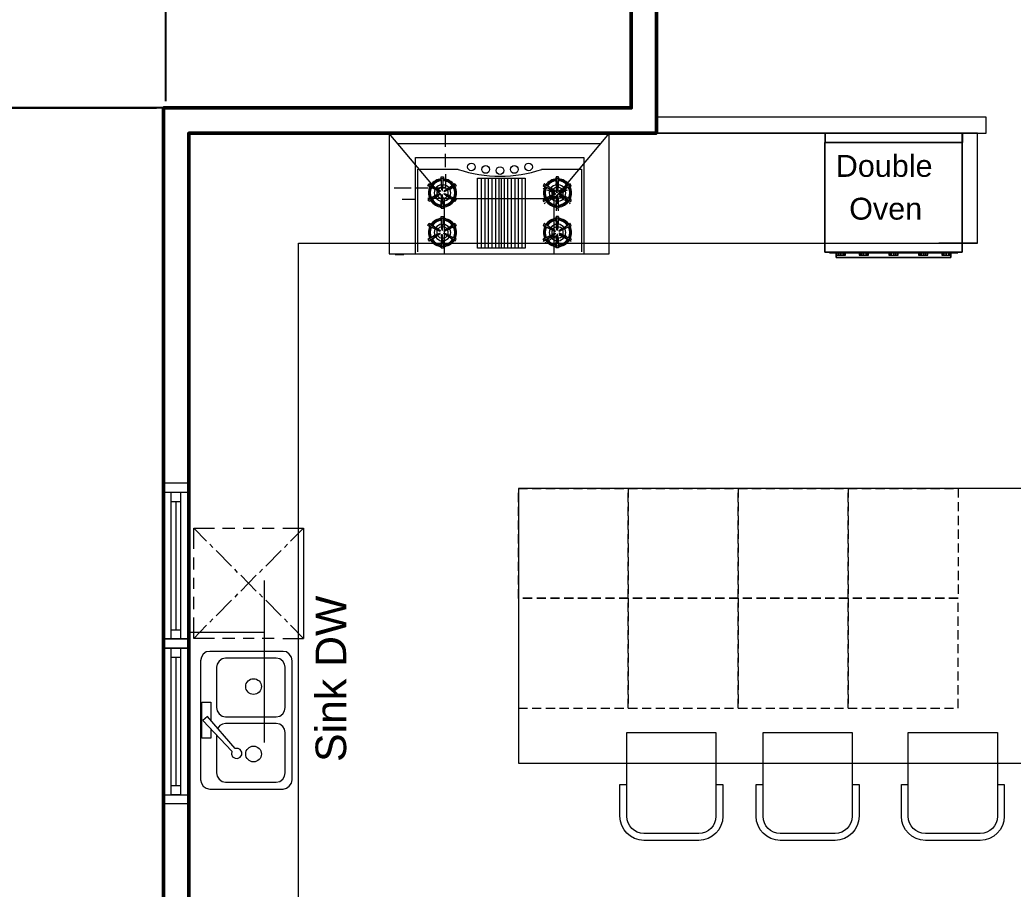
# Model space of a CAD drawing. Extents: x 4834 to 83801, y -13735 to 32221.
# Drawn here: x 13833.6 to 14050.5, y -10439.9 to -10250.2 of the extents above; entities that cross this region are included whole.
import ezdxf

# ---------------------------------------------------------------- set-up
doc = ezdxf.new("R2010")
doc.units = 0
doc.header["$LTSCALE"] = 8
doc.header["$MEASUREMENT"] = 0
doc.linetypes.add('Hidden (½x)', pattern=[0.1875, 0.125, -0.0625])
doc.layers.get('0').update_dxf_attribs({"lineweight": 9})
doc.layers.get('DefPoints').update_dxf_attribs({"color": 17})
for name, color, linetype, lineweight in [('A-DIM-480', 52, 'Continuous', 18), ('A-LIGHT+', 133, 'Continuous', 9), ('A-Wall-New', 1, 'Continuous', 50), ('A-windoor', 2, 'Continuous', 13), ('Details', 2, 'Continuous', 15), ('Furniture', 132, 'Continuous', 5)]:
    doc.layers.add(name, color=color, linetype=linetype, lineweight=lineweight)
doc.layers.add('PDF2_Layer 1', color=7, linetype='Continuous', true_color=0xffffff)
doc.styles.add('PDF Arial', font='arial.ttf')
doc.styles.get("Standard").update_dxf_attribs({"font": 'stylu.ttf'})
doc.dimstyles.new('Forum 24', dxfattribs={"dimscale": 24, "dimtxt": 0.1875, "dimasz": 0.09375, "dimexe": 0.0625, "dimexo": 0.0625, "dimgap": 0.125, "dimtad": 1, "dimdec": 4, "dimrnd": 1, "dimzin": 7, "dimdsep": 46, "dimlunit": 4, "dimtxsty": 'Standard', "dimblk": 'OBLIQUE', "dimblk1": 'DIMTICK', "dimblk2": 'OBLIQUE', "dimcen": -0.0625, "dimdle": 0.125, "dimclrd": 256, "dimclre": 256, "dimclrt": 256, "dimadec": 0, "dimazin": 0, "dimtfac": 1, "dimtdec": 4, "dimtmove": 1, "dimatfit": 3, "dimfxl": 0.0625, "dimtvp": 1.2, "dimfrac": 2, "dimtolj": 1, "dimtzin": 7, "dimlwd": 13, "dimarcsym": 0})

# ---------------------------------------------------------------- blocks, each defined once
blk = doc.blocks.new('*U153')
for p, q in [((-18, 0), (14, 0)), ((-18, -3.75), (-18, -1.75)), ((-18, -1.75), (14, -1.75)), ((-16, -1.75), (-16, -3.75)), ((12, -1.75), (12, -3.75)), ((14, -1.75), (14, -3.75)), ((14, -3.75), (-18, -3.75)), ((12, -2.75), (-16, -2.75)), ((-18, -5.5), (14, -5.5))]:
    blk.add_line(p, q)
blk.add_lwpolyline([(-18, -5.5), (-20, -5.5), (-20, 0), (-18, 0)], close=True)
at = {"extrusion": (0, 0, -1)}
blk.add_lwpolyline([(-14, -5.5), (-16, -5.5), (-16, 0), (-14, 0)], close=True, dxfattribs=at)
blk = doc.blocks.new('_Oblique')
at = {"color": 0, "linetype": 'ByBlock', "lineweight": -2}
blk.add_line((-0.5, -0.5), (0.5, 0.5), dxfattribs=at)
blk = doc.blocks.new('*D453')
at = {"layer": 'A-DIM-480', "lineweight": -2, "transparency": 16777216}
for p, q in [((13865.52, -10267.92), (13865.52, -10054.3)), ((13967.08, -10267.91), (13967.08, -10054.3))]:
    blk.add_line(p, q, dxfattribs=at)
at = {"layer": 'A-DIM-480', "lineweight": 13, "transparency": 16777216}
blk.add_line((13970.08, -10055.8), (13862.52, -10055.8), dxfattribs=at)
at = {"layer": 'DefPoints', "color": 0, "transparency": 16777216}
for p in [(13865.52, -10055.8), (13865.52, -10269.42), (13967.08, -10269.41)]:
    blk.add_point(p, dxfattribs=at)
at = {"layer": 'A-DIM-480', "lineweight": 13, "transparency": 16777216, "xscale": 2.25, "yscale": 2.25, "zscale": 2.25, "rotation": 180}
blk.add_blockref('_Oblique', (13865.52, -10055.8), dxfattribs=at)
at = {"layer": 'A-DIM-480', "lineweight": 13, "transparency": 16777216, "xscale": 2.25, "yscale": 2.25, "zscale": 2.25}
blk.add_blockref('_Oblique', (13967.08, -10055.8), dxfattribs=at)
at = {"layer": 'A-DIM-480', "transparency": 16777216, "insert": (13916.3, -10050.47), "char_height": 4.5, "attachment_point": 5}
blk.add_mtext('\\A1;8\'-6"', dxfattribs=at)
blk = doc.blocks.new('DIMTICK')
for p, q in [((0, 1), (0, -1)), ((-1, 0), (1, 0))]:
    blk.add_line(p, q)
at = {"const_width": 0.141}
blk.add_lwpolyline([(0.707, 0.707), (-0.707, -0.707)], dxfattribs=at)
blk = doc.blocks.new('*D454')
at = {"layer": 'A-DIM-480', "lineweight": 13, "transparency": 16777216}
blk.add_line((13561.74, -10536.34), (13561.74, -10266.43), dxfattribs=at)
at = {"layer": 'A-DIM-480', "lineweight": -2, "transparency": 16777216}
for p, q in [((13863.48, -10269.43), (13560.24, -10269.43)), ((13863.48, -10533.34), (13560.24, -10533.34))]:
    blk.add_line(p, q, dxfattribs=at)
at = {"layer": 'DefPoints', "color": 0, "transparency": 16777216}
for p in [(13561.74, -10269.43), (13864.98, -10269.43), (13864.98, -10533.34)]:
    blk.add_point(p, dxfattribs=at)
at = {"layer": 'A-DIM-480', "lineweight": 13, "transparency": 16777216, "xscale": 2.25, "yscale": 2.25, "zscale": 2.25}
for p, rotation in [((13561.74, -10269.43), 90), ((13561.74, -10533.34), 270)]:
    blk.add_blockref('_Oblique', p, dxfattribs=dict(at, rotation=rotation))
at = {"layer": 'A-DIM-480', "transparency": 16777216, "insert": (13556.41, -10401.39), "char_height": 4.5, "attachment_point": 5, "rotation": 90}
blk.add_mtext('\\A1;22\'-0"', dxfattribs=at)
blk = doc.blocks.new('*D455')
at = {"layer": 'A-DIM-480', "lineweight": 13, "transparency": 16777216}
blk.add_line((13559.93, -10272.41), (13559.93, -10152.5), dxfattribs=at)
at = {"layer": 'A-DIM-480', "lineweight": -2, "transparency": 16777216}
for p, q in [((13965.58, -10155.5), (13558.43, -10155.5)), ((13965.58, -10269.41), (13558.43, -10269.41))]:
    blk.add_line(p, q, dxfattribs=at)
at = {"layer": 'DefPoints', "color": 0, "transparency": 16777216}
for p in [(13559.93, -10155.5), (13967.08, -10155.5), (13967.08, -10269.41)]:
    blk.add_point(p, dxfattribs=at)
at = {"layer": 'A-DIM-480', "lineweight": 13, "transparency": 16777216, "xscale": 2.25, "yscale": 2.25, "zscale": 2.25}
for p, rotation in [((13559.93, -10155.5), 90), ((13559.93, -10269.41), 270)]:
    blk.add_blockref('_Oblique', p, dxfattribs=dict(at, rotation=rotation))
at = {"layer": 'A-DIM-480', "transparency": 16777216, "insert": (13554.59, -10212.45), "char_height": 4.5, "attachment_point": 5, "rotation": 90}
blk.add_mtext('\\A1;9\'-6"', dxfattribs=at)
blk = doc.blocks.new('A$C4D910482')
at = {"layer": 'Furniture', "linetype": 'Continuous'}
for p, q in [((16.29, 27.96), (16.29, 29.96)), ((31.34, 27.96), (7, 27.96)), ((31.34, 2), (31.34, 27.96)), ((2, 22.96), (2, 7)), ((7, 2), (31.34, 2)), ((16.29, 0), (16.29, 2))]:
    blk.add_line(p, q, dxfattribs=at)
for points in [[(16.29, 29.96), (7, 29.96)], [(0, 22.96), (0, 7)], [(7, 0), (16.29, 0)]]:
    blk.add_lwpolyline(points, dxfattribs=at)
for centre, radius, start, end in [((7, 22.96), 7, 90, 180), ((7, 22.96), 5, 90, 180), ((7, 7), 7, 180, 270), ((7, 7), 5, 180, 270)]:
    blk.add_arc(centre, radius, start, end, dxfattribs=at)

msp = doc.modelspace()

# ---------------------------------------------------------------- linework, layer by layer
at = {"layer": 'A-LIGHT+'}
for p, q in [((14044.60221, -10271.42451), (13972.58221, -10271.42451)), ((14044.60221, -10274.92451), (14044.60221, -10271.42451)), ((13972.60221, -10274.92451), (14044.60221, -10274.92451))]:
    msp.add_line(p, q, dxfattribs=at)
at = {"layer": 'A-Wall-New'}
for points in [[(14671.04124, -10711.57718), (14703.04133, -10711.57718), (14703.04133, -10155.49785), (14507.04133, -10155.49785), (14507.04133, -10095.49785), (14248.64228, -10095.49785), (14248.64228, -10155.49785), (13967.08221, -10155.49785), (13967.08221, -10269.40518), (13864.98133, -10269.42839), (13864.98133, -10543.91911)], [(14665.54124, -10706.07718), (14697.54133, -10706.07718), (14697.54133, -10160.99785), (14501.54133, -10160.99785), (14501.54133, -10100.99785), (14254.14228, -10100.99785), (14254.14228, -10160.99785), (13972.58221, -10160.99785), (13972.58221, -10274.90392), (13870.48133, -10274.92713), (13870.48133, -10544.14384)]]:
    msp.add_lwpolyline(points, dxfattribs=at)
at = {"layer": 'Details', "linetype": 'Hidden (½x)', "ltscale": 2}
for points in [[(13942.45361, -10376.44048), (13942.45361, -10352.44048), (13966.45361, -10352.44048), (13966.45361, -10376.44048)], [(13966.45361, -10376.44048), (13966.45361, -10352.44048), (13990.45361, -10352.44048), (13990.45361, -10376.44048)], [(13990.45361, -10376.44048), (13990.45361, -10352.44048), (14014.45361, -10352.44048), (14014.45361, -10376.44048)], [(14014.45361, -10376.44048), (14014.45361, -10352.44048), (14038.45361, -10352.44048), (14038.45361, -10376.44048)], [(13942.45361, -10376.39213), (13942.45361, -10400.39213), (13966.45361, -10400.39213), (13966.45361, -10376.39213)], [(13966.45361, -10376.39213), (13966.45361, -10400.39213), (13990.45361, -10400.39213), (13990.45361, -10376.39213)], [(13990.45361, -10376.39213), (13990.45361, -10400.39213), (14014.45361, -10400.39213), (14014.45361, -10376.39213)], [(14014.45361, -10376.39213), (14014.45361, -10400.39213), (14038.45361, -10400.39213), (14038.45361, -10376.39213)]]:
    msp.add_lwpolyline(points, close=True, dxfattribs=at)
at = {"layer": 'Furniture'}
for p, q in [((14042.72196, -10298.92451), (14042.72196, -10274.92451)), ((14052.40405, -10352.43981), (13942.45361, -10352.44048)), ((13942.45361, -10352.44048), (13942.45361, -10412.40648)), ((13886.9855, -10372.53697), (13886.9855, -10407.91995)), ((13942.45361, -10412.40648), (14052.40405, -10412.40648))]:
    msp.add_line(p, q, dxfattribs=at)
for points in [[(13962.24356, -10301.27307), (13962.24356, -10274.95373), (13914.24356, -10274.95373), (13914.24356, -10301.27307)], [(13926.24356, -10289.2804), (13914.24356, -10274.9604)], [(13926.53441, -10277.88451), (13926.53441, -10274.92451)], [(13962.24356, -10274.95373), (13950.24356, -10289.27307)], [(14042.72196, -10274.92451), (13972.60221, -10274.92451)], [(14009.35914, -10274.92451), (14009.35914, -10300.92451), (14039.35914, -10300.92451), (14039.35914, -10274.92451)], [(14009.43914, -10274.92451), (14009.43914, -10276.92451), (14009.43914, -10274.92451)], [(14023.77644, -10274.92451), (14038.97711, -10274.92451)], [(14029.85644, -10274.92451), (14038.97644, -10274.92451)], [(13960.48356, -10277.2804), (13916.18756, -10277.2804)], [(13920.00356, -10301.2804), (13920.00356, -10280.2404), (13956.72356, -10280.2404), (13956.72356, -10301.2804)], [(13926.53441, -10282.36451), (13926.53441, -10279.40518)], [(13920.48356, -10300.8004), (13920.48356, -10282.8004), (13929.28356, -10282.8004)], [(13947.52356, -10282.8004), (13956.24356, -10282.8004), (13956.24356, -10300.8004)], [(13926.53441, -10283.88451), (13926.53441, -10286.92451), (13924.29508, -10286.92451)], [(13925.52356, -10284.5604), (13925.60356, -10285.4404)], [(13925.84356, -10287.27973), (13925.76356, -10287.27973), (13925.60356, -10284.79973), (13925.60356, -10284.55973), (13925.60356, -10284.4804), (13926.08423, -10284.4804)], [(13925.60356, -10284.8004), (13926.00423, -10284.8004)], [(13926.08356, -10284.4804), (13926.08356, -10284.55973), (13926.00356, -10284.79973), (13925.84356, -10287.27973), (13925.92356, -10287.43907), (13925.92356, -10287.35973), (13925.92356, -10286.95973), (13926.00356, -10286.2404), (13926.00356, -10285.9204), (13926.00356, -10285.43907)], [(13926.00356, -10285.44033), (13926.08356, -10284.56033)], [(13934.32356, -10284.7204), (13934.32356, -10300.0004)], [(13935.12363, -10284.7204), (13935.12363, -10300.0004)], [(13935.84356, -10284.7204), (13935.84356, -10300.0004)], [(13936.64356, -10284.7204), (13936.64356, -10300.0004)], [(13937.44356, -10284.7204), (13937.44356, -10300.0004)], [(13938.16356, -10284.7204), (13938.16356, -10300.0004)], [(13938.72356, -10284.7204), (13938.72356, -10300.0004)], [(13939.36356, -10284.7204), (13939.36356, -10300.0004)], [(13940.08356, -10284.7204), (13940.08356, -10300.0004)], [(13940.88356, -10284.7204), (13940.88356, -10300.0004)], [(13941.68356, -10284.7204), (13941.68356, -10300.0004)], [(13942.40356, -10284.7204), (13942.40356, -10300.0004)], [(13943.20363, -10284.7204), (13943.20363, -10300.0004)], [(13950.72356, -10284.4804), (13950.72356, -10284.55973), (13950.72356, -10284.79973), (13950.88289, -10287.27973), (13950.88289, -10287.43907), (13950.88289, -10287.35973), (13950.80356, -10286.95973), (13950.80356, -10286.2404), (13950.80356, -10285.9204), (13950.72356, -10285.43907)], [(13950.72356, -10285.44033), (13950.72356, -10284.56033)], [(13950.72356, -10284.95373), (13950.72356, -10285.0344), (13950.72356, -10285.3544)], [(13950.88363, -10287.27973), (13950.96363, -10287.27973), (13951.12363, -10284.79973), (13951.20363, -10284.55973), (13951.20363, -10284.4804), (13950.72363, -10284.4804)], [(13951.12363, -10284.8004), (13950.72363, -10284.8004)], [(13951.20363, -10284.5604), (13951.12363, -10285.4404)], [(13951.12363, -10285.3604), (13951.20363, -10285.04107), (13951.20363, -10284.95907)], [(13918.29441, -10286.92451), (13915.33374, -10286.92451)], [(13919.04676, -10286.92451), (13916.0061, -10286.92451)], [(13922.77441, -10286.92451), (13919.81508, -10286.92451)], [(13925.36356, -10287.5144), (13925.28356, -10287.67373), (13923.04289, -10286.4744), (13922.80356, -10286.4744), (13922.72356, -10286.39373), (13922.96289, -10285.99307)], [(13922.80356, -10286.39373), (13923.60289, -10286.8744)], [(13922.96349, -10286.0004), (13923.04349, -10286.0004), (13923.28349, -10286.1604), (13925.36416, -10287.5204), (13925.44349, -10287.59973), (13925.44349, -10287.5204), (13925.12349, -10287.3604), (13924.48349, -10286.95907), (13924.24349, -10286.8004), (13923.84349, -10286.48107)], [(13923.04349, -10286.4804), (13923.28349, -10286.1604)], [(13923.84356, -10286.4804), (13923.04356, -10285.99973)], [(13923.60356, -10286.8804), (13924.96356, -10287.5204), (13925.28423, -10287.67973)], [(13925.60356, -10285.44033), (13925.68356, -10286.95967), (13925.76356, -10287.28033)], [(13925.76356, -10287.44033), (13925.92356, -10287.44033)], [(13928.88356, -10286.39373), (13928.80423, -10286.4744), (13928.56423, -10286.4744), (13926.32356, -10287.67373), (13926.24356, -10287.67373), (13926.32356, -10287.67373), (13926.64423, -10287.5144), (13927.28423, -10287.1944), (13927.60356, -10287.0344), (13928.00423, -10286.8744)], [(13926.32356, -10287.6804), (13926.32356, -10287.5204), (13928.40356, -10286.1604), (13928.56356, -10286.0004), (13928.64356, -10286.0004), (13928.88289, -10286.4004)], [(13927.84356, -10286.4804), (13926.56356, -10287.35973), (13926.32356, -10287.5204)], [(13928.56356, -10286.0004), (13927.84356, -10286.48107)], [(13928.00356, -10286.8804), (13928.88289, -10286.39973)], [(13928.40356, -10286.1604), (13928.56356, -10286.47973)], [(13950.40289, -10287.6804), (13950.48356, -10287.5204), (13948.40289, -10286.1604), (13948.16289, -10286.0004), (13948.08356, -10286.0004), (13947.84356, -10286.4004)], [(13947.84356, -10286.39373), (13947.92356, -10286.4744), (13948.16289, -10286.4744), (13950.40356, -10287.67373), (13950.48356, -10287.67373), (13950.40356, -10287.67373), (13950.08356, -10287.5144), (13949.44289, -10287.1944), (13949.20356, -10287.0344), (13948.72356, -10286.8744)], [(13947.84356, -10286.8804), (13947.92356, -10286.95973), (13948.16289, -10287.0404)], [(13948.72356, -10286.8804), (13947.92356, -10286.39973)], [(13948.40356, -10286.7204), (13948.16356, -10286.48107), (13948.08423, -10286.48107)], [(13948.16356, -10286.0004), (13948.96356, -10286.48107)], [(13948.40356, -10286.1604), (13948.16356, -10286.47973)], [(13950.48356, -10288.2404), (13950.40356, -10288.1604), (13950.48356, -10288.2404), (13950.40356, -10288.2404), (13950.08423, -10288.0004), (13949.84356, -10287.8404), (13949.36356, -10287.6004), (13949.12356, -10287.5204), (13948.72356, -10287.3604)], [(13948.96349, -10286.4804), (13950.24349, -10287.35973), (13950.48349, -10287.5204)], [(13948.96349, -10286.95373), (13949.44349, -10287.3544), (13949.76349, -10287.5944), (13950.24349, -10287.83373), (13950.48349, -10288.0744)], [(13950.88356, -10287.8404), (13950.88356, -10287.92107), (13950.88356, -10287.8404), (13950.80423, -10287.52107), (13950.80423, -10287.1204), (13950.80423, -10286.64107), (13950.80423, -10286.4004), (13950.72423, -10285.92107)], [(13951.04349, -10287.44033), (13950.88349, -10287.44033)], [(13951.12363, -10285.44033), (13951.04363, -10286.95967), (13950.96363, -10287.28033)], [(13951.12363, -10285.9204), (13951.12363, -10286.55973), (13951.04363, -10286.95973), (13951.04363, -10287.51973), (13950.96363, -10287.83973)], [(13953.76356, -10286.0004), (13953.68356, -10286.0004), (13953.52356, -10286.1604), (13951.44356, -10287.5204), (13951.28356, -10287.59973), (13951.36356, -10287.59973), (13951.36356, -10287.5204), (13951.68356, -10287.3604), (13952.24356, -10286.95907), (13952.56356, -10286.8004), (13952.96356, -10286.48107)], [(13951.44356, -10288.0804), (13951.28423, -10288.0804), (13951.36423, -10288.0804), (13951.68356, -10287.8404), (13951.92423, -10287.67907), (13952.40356, -10287.3604), (13952.56423, -10287.20107), (13952.96356, -10286.95973)], [(13951.44289, -10287.5144), (13951.44289, -10287.67373), (13953.68356, -10286.4744), (13953.92356, -10286.4744), (13954.00356, -10286.39373), (13953.76356, -10285.99307)], [(13953.12363, -10286.8804), (13951.76363, -10287.5204), (13951.44296, -10287.67973)], [(13953.12363, -10287.3604), (13952.56363, -10287.6004), (13952.24363, -10287.8404), (13951.76363, -10288.0004), (13951.44296, -10288.1604)], [(13952.96349, -10286.4804), (13953.68349, -10285.99973)], [(13954.00356, -10286.39373), (13953.12356, -10286.8744)], [(13953.68356, -10286.4804), (13953.52356, -10286.1604)], [(13953.76356, -10286.4804), (13953.68356, -10286.4804), (13953.52356, -10286.71907)], [(13953.68356, -10287.0404), (13953.92356, -10286.95973), (13954.00356, -10286.8804)], [(13920.05502, -10289.3864), (13917.09569, -10289.3864)], [(13925.94835, -10289.19973), (13922.66835, -10289.19973)], [(13924.96289, -10288.24033), (13925.28356, -10288.08033), (13925.36356, -10288.08033), (13925.28356, -10288.16033), (13923.04289, -10289.28033), (13922.80356, -10289.36033), (13922.72356, -10289.44033), (13922.96289, -10289.75967)], [(13923.60356, -10288.95373), (13922.80423, -10289.3544)], [(13923.84356, -10289.2804), (13924.32356, -10288.9604), (13924.56356, -10288.8004), (13924.72356, -10288.64107), (13925.12356, -10288.4004), (13925.36356, -10288.2404), (13923.28356, -10289.59973), (13923.04356, -10289.76107), (13922.96356, -10289.76107)], [(13923.04349, -10289.7604), (13923.84349, -10289.27973)], [(13923.04349, -10289.2804), (13923.28349, -10289.59973)], [(13924.96349, -10288.2404), (13924.24349, -10288.64107), (13924.00416, -10288.7204), (13923.60349, -10288.95973)], [(13925.28356, -10288.1604), (13925.36356, -10288.2404)], [(13925.36356, -10287.68047), (13925.44289, -10287.60113)], [(13925.36356, -10288.0804), (13925.44289, -10288.1604)], [(13925.52356, -10291.2004), (13925.60356, -10290.3204), (13925.60356, -10289.92107), (13925.68356, -10289.6004), (13925.68356, -10288.8004), (13925.68356, -10288.48107), (13925.76356, -10288.4004), (13925.76356, -10288.48107), (13925.60356, -10290.9604), (13925.60356, -10291.20107), (13925.60356, -10291.2804), (13926.08423, -10291.2804)], [(13925.76356, -10288.3204), (13925.92356, -10288.3204)], [(13925.76356, -10288.4804), (13925.84356, -10288.4804)], [(13926.08356, -10291.2004), (13926.00356, -10290.3204), (13926.00356, -10289.7604), (13925.92356, -10289.4404), (13925.92356, -10289.2004), (13925.92356, -10288.8004), (13925.84356, -10288.4804), (13926.00356, -10290.95973), (13926.08356, -10291.2004), (13926.08356, -10291.27907)], [(13926.56356, -10288.39973), (13926.24289, -10288.2404), (13926.16289, -10288.1604), (13926.32356, -10288.2404), (13928.40356, -10289.6004), (13928.56356, -10289.7604), (13928.64356, -10289.7604), (13928.88289, -10289.4404)], [(13926.16356, -10287.60047), (13926.24356, -10287.6798)], [(13926.16356, -10288.1604), (13926.24356, -10288.0804)], [(13950.24356, -10301.2804), (13950.24356, -10289.2804), (13926.24356, -10289.2804), (13926.24356, -10301.2804)], [(13928.00356, -10288.95373), (13927.52289, -10288.6344), (13927.28356, -10288.55307), (13927.04356, -10288.4744), (13926.64356, -10288.2344), (13926.32289, -10288.1544), (13928.56356, -10289.27307), (13928.80356, -10289.3544), (13928.88289, -10289.4344)], [(13926.32356, -10288.2404), (13926.32356, -10288.1604)], [(13926.56356, -10288.39373), (13927.20356, -10288.8744), (13927.44289, -10289.0344), (13927.84356, -10289.27373)], [(13927.84356, -10289.2804), (13928.56356, -10289.76107)], [(13931.20169, -10289.27307), (13927.92169, -10289.27307)], [(13928.88356, -10289.3604), (13928.00423, -10288.95907)], [(13928.40356, -10289.60047), (13928.56356, -10289.28047)], [(13935.68169, -10289.27307), (13932.64169, -10289.27307)], [(13948.72356, -10288.95373), (13949.28356, -10288.6344), (13949.52289, -10288.55307), (13949.76356, -10288.4744), (13950.08356, -10288.2344), (13950.40356, -10288.1544), (13948.16289, -10289.27307), (13947.92356, -10289.3544), (13947.84356, -10289.4344)], [(13950.24289, -10288.39973), (13950.48356, -10288.2404), (13950.56356, -10288.2404), (13950.56356, -10288.1604), (13950.48356, -10288.2404), (13948.40289, -10289.6004), (13948.16289, -10289.7604), (13948.08356, -10289.7604), (13947.84356, -10289.4404)], [(13947.92356, -10289.3604), (13948.72356, -10288.95907)], [(13948.96349, -10289.2804), (13948.16349, -10289.76107)], [(13948.40356, -10289.60047), (13948.16356, -10289.28047)], [(13948.72356, -10289.44033), (13949.04289, -10289.28033), (13949.28356, -10289.12033), (13949.68289, -10288.95967), (13950.08356, -10288.72033), (13950.40356, -10288.641)], [(13950.24356, -10288.39373), (13949.52356, -10288.8744), (13949.28423, -10289.0344), (13948.96356, -10289.27373)], [(13950.24356, -10288.95373), (13949.92423, -10289.11373), (13949.68356, -10289.27307), (13949.36423, -10289.5144), (13949.20356, -10289.5944), (13948.96356, -10289.7544)], [(13950.48356, -10288.7204), (13950.56356, -10288.7204), (13950.48356, -10288.7204), (13950.24356, -10288.95907)], [(13950.56356, -10287.60047), (13950.48356, -10287.6798)], [(13950.56356, -10288.1604), (13950.48356, -10288.0804)], [(13950.72356, -10291.2004), (13950.72356, -10290.3204), (13950.80356, -10289.7604), (13950.80356, -10289.4404), (13950.80356, -10289.2004), (13950.80356, -10288.8004), (13950.88289, -10288.4804), (13950.72356, -10290.95973), (13950.72356, -10291.2004), (13950.72356, -10291.27907)], [(13950.72356, -10290.8004), (13950.80356, -10290.39907), (13950.80356, -10290.1604), (13950.80356, -10289.8404), (13950.80356, -10289.2804), (13950.88289, -10288.95973)], [(13951.04363, -10288.8004), (13951.04363, -10288.48107), (13951.04363, -10288.4004), (13950.96363, -10288.48107), (13951.12363, -10290.9604), (13951.20363, -10291.20107), (13951.20363, -10291.2804), (13950.72363, -10291.2804)], [(13951.04349, -10288.3204), (13950.88349, -10288.3204)], [(13950.96349, -10288.4804), (13950.88349, -10288.4804)], [(13950.96349, -10288.95373), (13951.04349, -10288.8744), (13951.04349, -10288.95373), (13951.04349, -10289.27307)], [(13951.04349, -10288.8004), (13951.12349, -10289.6004), (13951.12349, -10289.92107), (13951.12349, -10290.3204)], [(13951.04349, -10289.2804), (13951.04349, -10289.59973), (13951.12349, -10290.2404), (13951.12349, -10290.4004), (13951.12349, -10290.8004)], [(13951.36356, -10287.68047), (13951.28356, -10287.60113)], [(13951.36356, -10288.0804), (13951.28356, -10288.1604)], [(13951.76356, -10288.24033), (13951.44289, -10288.08033), (13951.36356, -10288.08033), (13951.44289, -10288.16033), (13953.68356, -10289.28033), (13953.92356, -10289.36033), (13954.00356, -10289.44033), (13953.76356, -10289.75967)], [(13951.44356, -10288.6404), (13951.36423, -10288.55973), (13951.44356, -10288.55973), (13951.76356, -10288.71973)], [(13952.96349, -10289.2804), (13952.48349, -10288.9604), (13952.24349, -10288.8004), (13952.00416, -10288.64107), (13951.68349, -10288.4004), (13951.44349, -10288.2404), (13953.52349, -10289.59973), (13953.68349, -10289.76107), (13953.76349, -10289.76107)], [(13952.96349, -10289.7604), (13952.56349, -10289.5204), (13952.40349, -10289.4404), (13952.08416, -10289.2004), (13951.68349, -10288.95973), (13951.44349, -10288.71907)], [(13951.44356, -10288.1604), (13951.44356, -10288.2404)], [(13951.76356, -10288.2404), (13952.48356, -10288.64107), (13952.80423, -10288.7204), (13953.12356, -10288.95973)], [(13951.76356, -10288.7204), (13952.08356, -10288.8804), (13952.64356, -10289.20107), (13952.80423, -10289.2804), (13953.12356, -10289.4404)], [(13954.00356, -10289.9204), (13953.92356, -10289.83973), (13953.68356, -10289.7604), (13952.96356, -10289.27973)], [(13953.12363, -10288.95373), (13954.00363, -10289.3544)], [(13953.68356, -10289.2804), (13953.52356, -10289.59973)], [(13925.60356, -10290.95373), (13926.00423, -10290.95373)], [(13948.16356, -10289.7604), (13947.92423, -10289.83973), (13947.84423, -10289.9204)], [(13948.08356, -10290.3204), (13948.16289, -10290.2404), (13948.40289, -10290.0804)], [(13950.72356, -10291.44033), (13950.72356, -10291.679), (13950.72356, -10291.84033)], [(13951.12363, -10290.95373), (13950.72363, -10290.95373)], [(13951.12363, -10290.3204), (13951.20363, -10291.2004)], [(13951.20363, -10291.8404), (13951.20363, -10291.6804), (13951.12363, -10291.43973)], [(13953.52356, -10290.0804), (13953.68356, -10290.2404), (13953.76356, -10290.3204)], [(13925.52356, -10293.2004), (13925.60356, -10294.07973)], [(13925.84356, -10295.92107), (13925.76356, -10295.92107), (13925.60356, -10293.43973), (13925.60356, -10293.20107), (13925.60356, -10293.1204), (13926.08423, -10293.1204)], [(13925.60356, -10293.44033), (13926.00423, -10293.44033)], [(13926.08356, -10293.1204), (13926.08356, -10293.20107), (13926.00356, -10293.43973), (13925.84356, -10295.92107), (13925.92356, -10296.0804), (13925.92356, -10296.0004), (13925.92356, -10295.60107), (13926.00356, -10294.88107), (13926.00356, -10294.5604), (13926.00356, -10294.0804), (13926.08356, -10293.20107)], [(13950.72356, -10293.1204), (13950.72356, -10293.20107), (13950.72356, -10293.43973), (13950.88289, -10295.92107), (13950.88289, -10296.0804), (13950.88289, -10296.0004), (13950.80356, -10295.60107), (13950.80356, -10294.88107), (13950.80356, -10294.5604), (13950.72356, -10294.0804), (13950.72356, -10293.20107)], [(13950.88363, -10295.92107), (13950.96363, -10295.92107), (13951.12363, -10293.43973), (13951.20363, -10293.20107), (13951.20363, -10293.1204), (13950.72363, -10293.1204)], [(13951.12363, -10293.44033), (13950.72363, -10293.44033)], [(13951.20363, -10293.2004), (13951.12363, -10294.07973)], [(13925.36356, -10296.1604), (13925.28356, -10296.3204), (13923.04289, -10295.2004), (13922.80356, -10295.11973), (13922.72356, -10295.0404), (13922.96289, -10294.63973)], [(13922.80356, -10295.1204), (13923.60289, -10295.52107)], [(13922.96349, -10294.6404), (13923.04349, -10294.6404), (13923.28349, -10294.87907), (13925.36416, -10296.15973), (13925.44349, -10296.23973), (13925.44349, -10296.15973), (13925.12349, -10295.99973), (13924.48349, -10295.59907), (13924.24349, -10295.43973), (13923.84349, -10295.11973)], [(13923.04349, -10295.2004), (13923.28349, -10294.8804)], [(13923.84356, -10295.1204), (13923.04356, -10294.64107)], [(13923.60356, -10295.52033), (13924.96356, -10296.16033), (13925.28423, -10296.32033)], [(13925.60356, -10294.0804), (13925.68356, -10295.6004), (13925.76356, -10295.92107)], [(13925.76356, -10296.0804), (13925.92356, -10296.0804)], [(13928.88356, -10295.0404), (13928.80423, -10295.11973), (13928.56423, -10295.2004), (13926.32356, -10296.3204), (13926.24356, -10296.3204), (13926.24356, -10296.39973), (13926.32356, -10296.3204), (13926.64423, -10296.1604), (13927.28423, -10295.83973), (13927.60356, -10295.67973), (13928.00423, -10295.5204)], [(13926.32356, -10296.3204), (13926.32356, -10296.15973), (13928.40356, -10294.87907), (13928.56356, -10294.6404), (13928.64356, -10294.6404), (13928.88289, -10295.0404)], [(13927.84356, -10295.1204), (13926.56356, -10296.0004), (13926.32356, -10296.16107)], [(13928.56356, -10294.6404), (13927.84356, -10295.11973)], [(13928.00356, -10295.52033), (13928.88289, -10295.119)], [(13928.40356, -10294.8804), (13928.56356, -10295.19973)], [(13950.40289, -10296.3204), (13950.48356, -10296.15973), (13948.40289, -10294.87907), (13948.16289, -10294.6404), (13948.08356, -10294.6404), (13947.84356, -10295.0404), (13947.92356, -10295.11973), (13948.16289, -10295.2004), (13950.40356, -10296.3204), (13950.48356, -10296.3204), (13950.48356, -10296.39973), (13950.40356, -10296.3204), (13950.08356, -10296.1604), (13949.44289, -10295.83973), (13949.20356, -10295.67973), (13948.72356, -10295.5204)], [(13948.72356, -10295.52033), (13947.92356, -10295.119)], [(13948.16356, -10294.6404), (13948.96356, -10295.11973)], [(13948.40356, -10294.8804), (13948.16356, -10295.19973)], [(13948.96349, -10295.1204), (13950.24349, -10296.0004), (13950.48349, -10296.16107)], [(13951.04349, -10296.0804), (13950.88349, -10296.0804)], [(13951.12363, -10294.0804), (13951.04363, -10295.6004), (13950.96363, -10295.92107)], [(13953.76356, -10294.6404), (13953.68356, -10294.6404), (13953.52356, -10294.87907), (13951.44356, -10296.15973), (13951.28356, -10296.23973), (13951.36356, -10296.23973), (13951.36356, -10296.15973), (13951.68356, -10295.99973), (13952.24356, -10295.59907), (13952.56356, -10295.43973), (13952.96356, -10295.11973)], [(13951.44289, -10296.1604), (13951.44289, -10296.3204), (13953.68356, -10295.2004), (13953.92356, -10295.11973), (13954.00356, -10295.0404), (13953.76356, -10294.63973)], [(13953.12363, -10295.52033), (13951.76363, -10296.16033), (13951.44296, -10296.32033)], [(13952.96349, -10295.1204), (13953.68349, -10294.64107)], [(13954.00356, -10295.1204), (13953.12356, -10295.52107)], [(13953.68356, -10295.2004), (13953.52356, -10294.8804)], [(13924.96289, -10296.8804), (13925.28356, -10296.7204), (13925.36356, -10296.7204), (13925.28356, -10296.8004), (13923.04289, -10297.92107), (13922.80356, -10298.0004), (13922.72356, -10298.0804), (13922.96289, -10298.48107)], [(13923.60356, -10297.60047), (13922.80423, -10298.00047)], [(13923.84356, -10297.9204), (13924.32356, -10297.6004), (13924.56356, -10297.43973), (13924.72356, -10297.27973), (13925.12356, -10297.0404), (13925.36356, -10296.87907), (13923.28356, -10298.23973), (13923.04356, -10298.39973), (13922.96356, -10298.4804)], [(13923.04349, -10298.39373), (13923.84349, -10297.9144)], [(13923.04349, -10297.9204), (13923.28349, -10298.23973)], [(13924.96349, -10296.8804), (13924.24349, -10297.2804), (13924.00416, -10297.3604), (13923.60349, -10297.6004)], [(13925.28356, -10296.8004), (13925.36356, -10296.8804)], [(13925.36356, -10296.3204), (13925.44289, -10296.2404)], [(13925.36356, -10296.7204), (13925.44289, -10296.8004)], [(13925.68356, -10297.43973), (13925.68356, -10297.11973), (13925.76356, -10297.0404), (13925.76356, -10297.11973), (13925.60356, -10299.6004), (13925.60356, -10299.83973), (13925.60356, -10299.9204), (13926.08423, -10299.9204)], [(13925.68356, -10297.44033), (13925.68356, -10298.24033), (13925.60356, -10298.56033), (13925.60356, -10298.95967)], [(13925.76356, -10297.0404), (13925.92356, -10297.0404)], [(13925.76356, -10297.1204), (13925.84356, -10297.1204)], [(13926.00356, -10298.95373), (13926.00356, -10298.39373), (13925.92356, -10298.0744), (13925.92356, -10297.83373), (13925.92356, -10297.4344), (13925.84356, -10297.11373), (13926.00356, -10299.5944), (13926.08356, -10299.83373), (13926.08356, -10299.91373)], [(13928.56356, -10298.39973), (13927.84356, -10297.9204), (13927.44289, -10297.67973), (13927.20356, -10297.5204), (13926.56356, -10297.0404), (13926.24289, -10296.8804), (13926.16289, -10296.8804), (13926.16289, -10296.79973), (13926.32356, -10296.8804), (13928.40356, -10298.2404), (13928.56356, -10298.39973), (13928.64356, -10298.4804), (13928.88289, -10298.07973)], [(13926.16356, -10296.2404), (13926.24356, -10296.3204)], [(13926.16356, -10296.8004), (13926.24356, -10296.7204)], [(13928.00356, -10297.60047), (13927.52289, -10297.36047), (13927.28356, -10297.1998), (13927.04356, -10297.1198), (13926.64356, -10296.88047), (13926.32289, -10296.80047), (13928.56356, -10297.9198), (13928.80356, -10298.00047), (13928.88289, -10298.08047)], [(13926.32356, -10296.8804), (13926.32356, -10296.8004)], [(13928.88356, -10298.0004), (13928.00423, -10297.59973)], [(13928.40356, -10298.2404), (13928.56356, -10297.92107)], [(13950.24289, -10297.0404), (13950.48356, -10296.8804), (13950.56356, -10296.8804), (13950.56356, -10296.79973), (13950.48356, -10296.8804), (13948.40289, -10298.2404), (13948.16289, -10298.39973), (13948.08356, -10298.4804), (13947.84356, -10298.07973)], [(13948.72356, -10297.60047), (13949.28356, -10297.36047), (13949.52289, -10297.1998), (13949.76356, -10297.1198), (13950.08356, -10296.88047), (13950.40356, -10296.80047), (13948.16289, -10297.9198), (13947.92356, -10298.00047), (13947.84356, -10298.08047)], [(13947.92356, -10298.0004), (13948.72356, -10297.59973)], [(13948.96349, -10297.9204), (13948.16349, -10298.39973)], [(13948.40356, -10298.2404), (13948.16356, -10297.92107)], [(13948.72356, -10298.0804), (13949.12356, -10297.92107), (13949.28356, -10297.76107), (13949.68289, -10297.6004), (13950.08356, -10297.3604), (13950.24289, -10297.3604), (13950.40356, -10297.2804)], [(13948.96349, -10298.39373), (13949.28349, -10298.2344), (13949.44349, -10298.0744), (13949.92349, -10297.7544), (13950.24349, -10297.5944)], [(13950.24356, -10297.0404), (13949.52356, -10297.5204), (13949.28423, -10297.67973), (13948.96356, -10297.9204)], [(13950.48356, -10297.3604), (13950.56356, -10297.3604), (13950.48356, -10297.4404), (13950.24356, -10297.6004)], [(13950.48356, -10296.8804), (13950.40356, -10296.8004)], [(13950.56356, -10296.2404), (13950.48356, -10296.3204)], [(13950.56356, -10296.8004), (13950.48356, -10296.7204)], [(13950.72356, -10298.95373), (13950.80356, -10298.39373), (13950.80356, -10298.0744), (13950.80356, -10297.83373), (13950.80356, -10297.4344), (13950.88289, -10297.11373), (13950.72356, -10299.5944), (13950.72356, -10299.83373), (13950.72356, -10299.91373)], [(13951.04363, -10297.43973), (13951.04363, -10297.11973), (13951.04363, -10297.0404), (13950.96363, -10297.11973), (13951.12363, -10299.6004), (13951.20363, -10299.83973), (13951.20363, -10299.9204), (13950.72363, -10299.9204)], [(13950.80356, -10299.44033), (13950.80356, -10299.03967), (13950.88289, -10298.80033), (13950.80356, -10298.481), (13950.80356, -10297.921), (13950.88289, -10297.60033)], [(13951.04349, -10297.0404), (13950.88349, -10297.0404)], [(13950.96349, -10297.1204), (13950.88349, -10297.1204)], [(13950.96349, -10297.60047), (13951.04349, -10297.52047), (13951.04349, -10297.60047), (13951.04349, -10297.9198), (13951.04349, -10298.32047), (13951.20349, -10298.88047), (13951.20349, -10299.1198), (13951.20349, -10299.44047)], [(13951.04349, -10297.44033), (13951.12349, -10298.24033), (13951.12349, -10298.56033), (13951.12349, -10298.95967)], [(13951.36356, -10296.3204), (13951.28356, -10296.2404)], [(13951.36356, -10296.7204), (13951.28356, -10296.8004)], [(13953.12356, -10297.6004), (13952.80423, -10297.3604), (13952.48356, -10297.2804), (13951.76356, -10296.8804), (13951.44289, -10296.7204), (13951.36356, -10296.7204), (13951.44289, -10296.8004), (13953.68356, -10297.92107), (13953.92356, -10298.0004), (13954.00356, -10298.0804), (13953.76356, -10298.48107)], [(13951.44356, -10297.2804), (13951.36423, -10297.20107), (13951.44356, -10297.20107), (13951.76356, -10297.3604), (13952.08356, -10297.5204), (13952.64356, -10297.8404), (13952.80423, -10297.92107), (13953.12356, -10298.0804)], [(13952.96349, -10297.9204), (13952.48349, -10297.6004), (13952.24349, -10297.43973), (13952.00416, -10297.27973), (13951.68349, -10297.0404), (13951.44349, -10296.87907), (13953.52349, -10298.23973), (13953.68349, -10298.39973), (13953.76349, -10298.4804)], [(13951.44356, -10296.8004), (13951.44356, -10296.8804)], [(13953.68356, -10298.39373), (13952.96356, -10297.9144)], [(13953.12363, -10297.60047), (13954.00363, -10298.00047)], [(13953.68356, -10297.9204), (13953.52356, -10298.23973)], [(13894.48133, -10490.53785), (13894.48133, -10298.92451), (14042.72196, -10298.92451)], [(13925.60356, -10298.95373), (13925.52356, -10299.91373)], [(13925.60356, -10299.60047), (13926.00423, -10299.60047)], [(13926.08356, -10299.9204), (13926.00356, -10298.95973)], [(13948.16356, -10298.39373), (13947.92423, -10298.4744), (13947.84423, -10298.55373)], [(13948.16356, -10298.95373), (13948.24356, -10298.95373), (13948.48356, -10298.7144)], [(13950.72356, -10299.9204), (13950.72356, -10298.95973)], [(13951.12363, -10299.60047), (13950.72363, -10299.60047)], [(13951.12363, -10298.95373), (13951.20363, -10299.91373)], [(13954.00356, -10298.5604), (13953.92356, -10298.48107), (13953.68356, -10298.4004)], [(14042.72196, -10298.92451), (14034.24196, -10298.92451)], [(13962.24356, -10301.3004), (13914.24356, -10301.3004)], [(13915.52356, -10301.43095), (13917.44356, -10301.43095), (13915.52356, -10301.43095)], [(14038.39914, -10301.00451), (14010.39914, -10301.00451), (14038.39914, -10301.00451)], [(14038.39914, -10301.00451), (14010.39914, -10301.00451), (14038.39914, -10301.00451)], [(14011.83914, -10301.00451), (14011.99914, -10301.00451), (14011.99914, -10301.56451), (14011.83914, -10301.56451)], [(14013.83914, -10301.00451), (14013.75981, -10301.00451), (14013.75981, -10301.56451), (14013.83914, -10301.56451)], [(14016.87914, -10301.00451), (14017.03914, -10301.00451), (14017.03914, -10301.56451), (14016.87914, -10301.56451)], [(14018.87914, -10301.00451), (14018.71914, -10301.00451), (14018.71914, -10301.56451), (14018.87914, -10301.56451)], [(14023.35914, -10301.00451), (14023.51914, -10301.00451), (14023.51914, -10301.56451), (14023.35914, -10301.56451)], [(14025.35914, -10301.00451), (14025.27914, -10301.00451), (14025.27914, -10301.56451), (14025.35914, -10301.56451)], [(14029.83914, -10301.00451), (14029.99914, -10301.00451), (14029.99914, -10301.56451), (14029.83914, -10301.56451)], [(14031.83914, -10301.00451), (14031.75981, -10301.00451), (14031.75981, -10301.56451), (14031.83914, -10301.56451)], [(14034.87914, -10301.00451), (14035.03914, -10301.00451), (14035.03914, -10301.56451), (14034.87914, -10301.56451)], [(14036.87914, -10301.00451), (14036.71914, -10301.00451), (14036.71914, -10301.56451), (14036.87914, -10301.56451)], [(13871.56398, -10365.63977), (13871.56398, -10361.07977), (13876.12398, -10361.07977)], [(13874.36398, -10363.95971), (13871.56398, -10361.08104)], [(13877.88398, -10361.07977), (13880.52398, -10361.07977)], [(13882.36398, -10361.07977), (13884.76398, -10361.07977)], [(13886.52398, -10361.07977), (13889.16398, -10361.07977)], [(13891.00398, -10361.07977), (13895.56398, -10361.07977)], [(13892.68398, -10363.95971), (13895.56398, -10361.08104), (13895.56398, -10385.16037)], [(13875.72398, -10365.31977), (13875.08331, -10364.59977)], [(13892.04398, -10364.59977), (13891.40398, -10365.31977)], [(13871.56398, -10370.11984), (13871.56398, -10367.48051)], [(13879.80398, -10369.39977), (13876.44465, -10365.95977)], [(13890.68398, -10365.95971), (13887.32398, -10369.39971)], [(13871.56398, -10374.35977), (13871.56398, -10371.95844)], [(13881.16391, -10370.75977), (13880.52391, -10370.03977)], [(13885.24405, -10371.39977), (13881.88405, -10374.83977)], [(13885.24405, -10374.83977), (13881.88405, -10371.39977)], [(13886.60398, -10370.03971), (13885.96398, -10370.75971)], [(13871.56398, -10378.75977), (13871.56398, -10376.11911)], [(13881.16391, -10375.47977), (13880.52391, -10376.19977)], [(13886.60398, -10376.19984), (13885.96398, -10375.47984)], [(13879.80398, -10376.83977), (13876.44465, -10380.27977)], [(13890.68398, -10380.27977), (13887.32398, -10376.83977)], [(13874.36398, -10382.27977), (13871.56398, -10385.15977), (13871.56398, -10380.59977)], [(13875.72398, -10380.91977), (13875.08331, -10381.63977)], [(13891.00398, -10385.15977), (13895.56398, -10385.15977), (13892.68398, -10382.27977)], [(13892.04398, -10381.63977), (13891.40398, -10380.91977)], [(13886.9855, -10383.87889), (13870.77731, -10383.87889)], [(13876.12398, -10385.15977), (13871.56398, -10385.15977)], [(13880.52398, -10385.15977), (13877.88398, -10385.15977)], [(13884.76398, -10385.15977), (13882.36398, -10385.15977)], [(13889.16391, -10385.15977), (13886.52391, -10385.15977)], [(13878.52398, -10389.47977), (13877.80398, -10389.63977), (13877.16398, -10390.11911), (13876.68398, -10390.75977), (13876.52398, -10391.47977), (13876.52398, -10400.27911)], [(13876.52398, -10400.27977), (13876.68398, -10400.99977), (13877.16398, -10401.64044), (13877.80398, -10402.11977), (13878.52398, -10402.27977), (13889.56465, -10402.27977), (13890.36465, -10402.11977), (13891.00465, -10401.64044), (13891.40398, -10400.99977), (13891.56465, -10400.27977), (13891.56465, -10391.48044), (13891.40398, -10390.76044), (13891.00465, -10390.11977), (13890.36465, -10389.64044), (13889.56465, -10389.48044), (13878.52398, -10389.48044)], [(13875.32405, -10404.91977), (13875.32405, -10406.91977), (13873.32405, -10406.91977), (13873.32405, -10399.07977), (13875.32405, -10399.07977), (13875.32405, -10402.99911)], [(13879.88398, -10409.79977), (13879.80398, -10410.43911), (13880.04398, -10410.99911), (13880.60398, -10411.31911), (13881.16398, -10411.39844), (13881.72465, -10411.07977), (13882.04398, -10410.59911), (13882.04398, -10409.95844), (13881.72465, -10409.39844), (13881.24398, -10409.15911), (13880.60398, -10409.15911), (13874.60398, -10402.19977), (13873.56398, -10403.07977), (13879.88331, -10409.79977)], [(13876.52398, -10406.27977), (13876.52398, -10414.52044), (13876.68398, -10415.23911), (13877.16398, -10415.87977), (13877.80398, -10416.36044), (13878.52398, -10416.52044), (13889.56465, -10416.52044), (13890.36465, -10416.36044), (13891.00465, -10415.87977), (13891.40398, -10415.23911), (13891.56465, -10414.52044), (13891.56465, -10405.71977), (13891.40398, -10404.99977), (13891.00465, -10404.36044), (13890.36465, -10403.87977), (13889.56465, -10403.71977), (13878.52398, -10403.71977), (13877.88398, -10403.87977), (13877.24398, -10404.20044), (13876.84398, -10404.76044)]]:
    msp.add_lwpolyline(points, dxfattribs=at)
for points in [[(14039.43914, -10274.92451), (14039.43914, -10276.92451), (14009.43914, -10276.92451), (14039.43914, -10276.92451)], [(14039.35914, -10276.92451), (14039.35914, -10300.92451), (14009.35914, -10300.92451), (14009.35914, -10276.92451)], [(13943.92356, -10284.7204), (13943.92356, -10300.0004), (13933.52289, -10300.0004), (13933.52289, -10284.7204)], [(14036.87914, -10302.04445), (14036.87914, -10301.00311), (14011.83847, -10301.00311), (14011.83847, -10302.04445)], [(14011.99907, -10301.56451), (14012.39974, -10301.56451), (14012.39974, -10301.00451), (14011.99907, -10301.00451), (14011.83907, -10301.00451), (14011.83907, -10301.56451)], [(14011.83914, -10302.04445), (14011.83914, -10301.00311), (14036.87981, -10301.00311), (14036.87981, -10302.04445)], [(14011.83914, -10302.04445), (14011.83914, -10301.00311), (14036.87981, -10301.00311), (14036.87981, -10302.04445)], [(14011.83914, -10302.04518), (14011.83914, -10301.00451), (14036.87981, -10301.00451), (14036.87981, -10302.04518)], [(14012.39914, -10301.56451), (14012.87914, -10301.56451), (14012.87914, -10301.00451), (14012.39914, -10301.00451), (14011.99847, -10301.00451), (14011.99847, -10301.56451)], [(14012.87914, -10301.56451), (14013.35914, -10301.56451), (14013.35914, -10301.00451), (14012.87914, -10301.00451), (14012.39914, -10301.00451), (14012.39914, -10301.56451)], [(14013.35914, -10301.56451), (14013.75981, -10301.56451), (14013.75981, -10301.00451), (14013.35914, -10301.00451), (14012.87914, -10301.00451), (14012.87914, -10301.56451)], [(14013.75914, -10301.56451), (14013.83847, -10301.56451), (14013.83847, -10301.00451), (14013.75914, -10301.00451), (14013.35847, -10301.00451), (14013.35847, -10301.56451)], [(14017.03914, -10301.56451), (14017.35847, -10301.56451), (14017.35847, -10301.00451), (14017.03914, -10301.00451), (14016.87914, -10301.00451), (14016.87914, -10301.56451)], [(14017.35914, -10301.56451), (14017.83914, -10301.56451), (14017.83914, -10301.00451), (14017.35914, -10301.00451), (14017.03981, -10301.00451), (14017.03981, -10301.56451)], [(14017.83914, -10301.56451), (14018.39981, -10301.56451), (14018.39981, -10301.00451), (14017.83914, -10301.00451), (14017.35914, -10301.00451), (14017.35914, -10301.56451)], [(14018.39914, -10301.56451), (14018.71847, -10301.56451), (14018.71847, -10301.00451), (14018.39914, -10301.00451), (14017.83847, -10301.00451), (14017.83847, -10301.56451)], [(14018.71914, -10301.56451), (14018.87914, -10301.56451), (14018.87914, -10301.00451), (14018.71914, -10301.00451), (14018.39981, -10301.00451), (14018.39981, -10301.56451)], [(14023.51914, -10301.56451), (14023.83847, -10301.56451), (14023.83847, -10301.00451), (14023.51914, -10301.00451), (14023.35914, -10301.00451), (14023.35914, -10301.56451)], [(14023.83914, -10301.56451), (14024.39981, -10301.56451), (14024.39981, -10301.00451), (14023.83914, -10301.00451), (14023.51981, -10301.00451), (14023.51981, -10301.56451)], [(14024.39914, -10301.56451), (14024.87914, -10301.56451), (14024.87914, -10301.00451), (14024.39914, -10301.00451), (14023.83847, -10301.00451), (14023.83847, -10301.56451)], [(14024.87914, -10301.56451), (14025.27914, -10301.56451), (14025.27914, -10301.00451), (14024.87914, -10301.00451), (14024.39914, -10301.00451), (14024.39914, -10301.56451)], [(14025.27914, -10301.56451), (14025.35914, -10301.56451), (14025.35914, -10301.00451), (14025.27914, -10301.00451), (14024.87914, -10301.00451), (14024.87914, -10301.56451)], [(14029.99907, -10301.56451), (14030.39974, -10301.56451), (14030.39974, -10301.00451), (14029.99907, -10301.00451), (14029.83907, -10301.00451), (14029.83907, -10301.56451)], [(14030.39914, -10301.56451), (14030.87914, -10301.56451), (14030.87914, -10301.00451), (14030.39914, -10301.00451), (14029.99847, -10301.00451), (14029.99847, -10301.56451)], [(14030.87914, -10301.56451), (14031.35914, -10301.56451), (14031.35914, -10301.00451), (14030.87914, -10301.00451), (14030.39914, -10301.00451), (14030.39914, -10301.56451)], [(14031.35914, -10301.56451), (14031.75981, -10301.56451), (14031.75981, -10301.00451), (14031.35914, -10301.00451), (14030.87914, -10301.00451), (14030.87914, -10301.56451)], [(14031.75914, -10301.56451), (14031.83847, -10301.56451), (14031.83847, -10301.00451), (14031.75914, -10301.00451), (14031.35847, -10301.00451), (14031.35847, -10301.56451)], [(14035.03914, -10301.56451), (14035.35847, -10301.56451), (14035.35847, -10301.00451), (14035.03914, -10301.00451), (14034.87914, -10301.00451), (14034.87914, -10301.56451)], [(14035.35914, -10301.56451), (14035.83914, -10301.56451), (14035.83914, -10301.00451), (14035.35914, -10301.00451), (14035.03981, -10301.00451), (14035.03981, -10301.56451)], [(14035.83914, -10301.56451), (14036.39981, -10301.56451), (14036.39981, -10301.00451), (14035.83914, -10301.00451), (14035.35914, -10301.00451), (14035.35914, -10301.56451)], [(14036.39914, -10301.56451), (14036.71847, -10301.56451), (14036.71847, -10301.00451), (14036.39914, -10301.00451), (14035.83847, -10301.00451), (14035.83847, -10301.56451)], [(14036.71914, -10301.56451), (14036.87914, -10301.56451), (14036.87914, -10301.00451), (14036.71914, -10301.00451), (14036.39981, -10301.00451), (14036.39981, -10301.56451)], [(13893.08391, -10416.03971), (13893.08391, -10390.03971), (13892.92458, -10389.23904), (13892.44458, -10388.59971), (13891.80391, -10388.11904), (13891.08391, -10388.03971), (13875.08391, -10388.03971), (13874.28458, -10388.11904), (13873.64458, -10388.59971), (13873.24391, -10389.23904), (13873.08391, -10390.03971), (13873.08391, -10416.03971), (13873.24391, -10416.75971), (13873.64458, -10417.39904), (13874.28458, -10417.87971), (13875.08391, -10418.03971), (13891.08391, -10418.03971), (13891.80391, -10417.87971), (13892.44458, -10417.39904), (13892.92458, -10416.75971)]]:
    msp.add_lwpolyline(points, close=True, dxfattribs=at)
for centre, radius in [((13932.20346, -10282.2803), 0.8399), ((13932.20346, -10282.2803), 0.8399), ((13935.32388, -10282.84072), 0.84032), ((13935.32388, -10282.84072), 0.84032), ((13938.44346, -10283.0803), 0.8399), ((13938.44346, -10283.0803), 0.8399), ((13941.56346, -10282.8403), 0.8399), ((13941.56346, -10282.8403), 0.8399), ((13944.68346, -10282.2803), 0.8399), ((13944.68346, -10282.2803), 0.8399), ((13884.64346, -10395.68029), 1.71948), ((13884.64346, -10410.40029), 1.71948)]:
    msp.add_circle(centre, radius, dxfattribs=at)
for centre, radius, start, end in [((13938.44252, -10255.79397), 28.52618, 251.3259462, 288.6615036), ((13925.88208, -10287.9626), 3.08263, 94.562025, 145.4358533), ((13925.88075, -10287.95649), 2.84157, 94.6815858, 145.3382204), ((13925.88555, -10287.95404), 2.67963, 94.7806439, 145.2605935), ((13925.87958, -10287.9598), 2.6821, 34.7658763, 85.2096071), ((13925.88072, -10287.95625), 2.83847, 34.6336023, 85.3623033), ((13925.87908, -10287.9601), 3.08275, 34.5664323, 85.4501103), ((13951.00135, -10287.96132), 3.08135, 94.5638713, 145.4484341), ((13951.00084, -10287.95665), 2.84168, 94.6683315, 145.3357629), ((13951.00621, -10287.95517), 2.68081, 94.7925885, 145.248649), ((13950.99958, -10287.95851), 2.68081, 34.751351, 85.2074115), ((13951.00072, -10287.95625), 2.83847, 34.6336023, 85.3623033), ((13950.99902, -10287.95882), 3.08147, 34.5538521, 85.4482697), ((13925.88179, -10287.95607), 3.07773, 154.5136642, 205.4863358), ((13925.88039, -10287.9584), 2.837, 154.6347448, 205.3652552), ((13925.88288, -10287.95813), 2.68142, 154.7848815, 205.2151185), ((13925.88159, -10287.95573), 1.79887, 155.078469, 204.921531), ((13925.88608, -10287.95758), 1.80385, 95.1690387, 144.9016093), ((13925.87961, -10287.9554), 1.23988, 155.6270077, 204.3729923), ((13925.88573, -10287.9554), 1.24044, 95.6861197, 144.4238513), ((13925.8837, -10287.95708), 1.23584, 35.520423, 84.4342233), ((13925.88263, -10287.96203), 1.80215, 35.0758191, 84.8787289), ((13925.88644, -10287.95873), 1.23479, 335.5200405, 24.4799596), ((13925.88553, -10287.9584), 1.79887, 335.078479, 24.921521), ((13925.88139, -10287.9564), 2.67817, 334.7442508, 25.2557492), ((13925.88154, -10287.95573), 2.84169, 334.6796214, 25.3203786), ((13925.87871, -10287.9584), 3.08385, 334.5610235, 25.4389765), ((13951.00694, -10287.95607), 3.08237, 154.5548264, 205.4451736), ((13951.00039, -10287.9584), 2.837, 154.6347448, 205.3652552), ((13950.99758, -10287.95813), 2.67668, 154.7371187, 205.2628813), ((13951.00166, -10287.95573), 1.79887, 155.078469, 204.921531), ((13951.00608, -10287.95773), 1.80394, 95.1475883, 144.8978637), ((13950.99409, -10287.9554), 1.23479, 155.5200404, 204.4799595), ((13951.00439, -10287.95298), 1.23788, 95.632592, 144.4773789), ((13951.00237, -10287.9595), 1.23839, 35.5739298, 84.3807166), ((13951.00338, -10287.95955), 1.79963, 35.0360352, 84.8933168), ((13951.00078, -10287.95873), 1.23988, 335.6270077, 24.3729923), ((13951.00553, -10287.9584), 1.79887, 335.078479, 24.921521), ((13951.00139, -10287.9564), 2.67817, 334.7442508, 25.2557492), ((13951.00673, -10287.95573), 2.837, 334.6347458, 25.3652542), ((13951.00386, -10287.9584), 3.0792, 334.5198707, 25.4801293), ((13925.8802, -10287.95835), 2.83805, 214.6281236, 265.3520702), ((13925.88405, -10287.94795), 2.68873, 214.850759, 265.1536685), ((13925.88192, -10287.95594), 1.79812, 215.0690148, 264.9475659), ((13925.88576, -10287.96061), 1.23916, 215.5493876, 264.3406415), ((13925.88246, -10287.95915), 1.23932, 275.6388482, 324.4065054), ((13925.87919, -10287.95003), 1.80913, 275.1918433, 324.7664023), ((13925.8818, -10287.95881), 2.68017, 274.7604205, 325.235152), ((13925.88164, -10287.95944), 2.8389, 274.6319366, 325.3449492), ((13951.0015, -10287.95611), 2.84039, 214.6505619, 265.3296319), ((13951.00338, -10287.95039), 2.68624, 214.8243016, 265.1634099), ((13951.00192, -10287.95594), 1.79812, 215.0690148, 264.9475659), ((13951.00507, -10287.96049), 1.23922, 215.554632, 264.3727533), ((13951.00105, -10287.95671), 1.24188, 275.6923629, 324.3529908), ((13951.00054, -10287.95252), 1.80659, 275.1772546, 324.8061647), ((13951.00254, -10287.9601), 2.67888, 274.7626047, 325.2496838), ((13951.00164, -10287.95944), 2.8389, 274.6319366, 325.3449492), ((13925.87921, -10287.95918), 3.07744, 214.5181976, 265.4839242), ((13925.87994, -10287.95412), 3.07988, 274.5245276, 325.4589298), ((13950.99921, -10287.95918), 3.07744, 214.5181976, 265.4839242), ((13951.00067, -10287.9554), 3.0786, 274.5263676, 325.4715107), ((13925.87985, -10296.59867), 3.0786, 94.5263676, 145.4715107), ((13925.87963, -10296.59454), 2.83953, 94.6621586, 145.3576476), ((13925.88488, -10296.59599), 2.68019, 94.765247, 145.2180841), ((13925.88025, -10296.60043), 2.68267, 34.8083803, 85.2249998), ((13925.88072, -10296.59631), 2.83847, 34.6336023, 85.3623033), ((13925.88242, -10296.59431), 3.07671, 34.5129589, 85.5035838), ((13950.99912, -10296.59739), 3.07733, 94.5282092, 145.4840962), ((13950.99971, -10296.5947), 2.83964, 94.6489088, 145.3551856), ((13951.00554, -10296.59713), 2.68138, 94.7771873, 145.2061439), ((13951.00025, -10296.59913), 2.68138, 34.7938561, 85.2228127), ((13951.00072, -10296.59631), 2.83847, 34.6336023, 85.3623033), ((13951.00236, -10296.59303), 3.07544, 34.5003716, 85.5017502), ((13925.88179, -10296.59607), 3.07773, 154.5136642, 205.4863358), ((13925.88039, -10296.5984), 2.837, 154.6347448, 205.3652552), ((13925.88288, -10296.59807), 2.68142, 154.7848815, 205.2151185), ((13925.88159, -10296.59567), 1.79887, 155.078479, 204.921521), ((13925.88424, -10296.59757), 1.80234, 95.1148394, 144.86858), ((13925.87961, -10296.59533), 1.23988, 155.6270131, 204.3729869), ((13925.88695, -10296.59751), 1.24265, 95.7324264, 144.3775446), ((13925.88249, -10296.59251), 1.23804, 35.5667291, 84.3879172), ((13925.88446, -10296.60067), 1.80064, 35.1087887, 84.9329658), ((13925.88644, -10296.59873), 1.23479, 335.5200459, 24.4799541), ((13925.88704, -10296.59807), 1.79736, 335.067835, 24.932165), ((13925.88288, -10296.59607), 2.67668, 334.7371176, 25.2628824), ((13925.88005, -10296.59607), 2.84318, 334.6863405, 25.3136595), ((13925.88019, -10296.598), 3.08237, 334.5548289, 25.4451711), ((13951.00694, -10296.59607), 3.08237, 154.5548264, 205.4451736), ((13951.00039, -10296.5984), 2.837, 154.6347448, 205.3652552), ((13950.99758, -10296.59807), 2.67668, 154.7371187, 205.2628813), ((13951.00166, -10296.59567), 1.79887, 155.078479, 204.921521), ((13951.00425, -10296.59771), 1.80243, 95.0934298, 144.8648157), ((13950.99409, -10296.59533), 1.23479, 155.5200459, 204.4799541), ((13951.00561, -10296.59507), 1.24009, 95.67888, 144.431091), ((13951.00115, -10296.59494), 1.2406, 35.6202546, 84.3343917), ((13951.00521, -10296.5982), 1.79812, 35.0690148, 84.9475659), ((13951.00078, -10296.59873), 1.23988, 335.6270131, 24.3729869), ((13951.00704, -10296.59807), 1.79736, 335.067835, 24.932165), ((13951.00288, -10296.59607), 2.67668, 334.7371176, 25.2628824), ((13951.00525, -10296.59607), 2.83848, 334.641476, 25.358524), ((13951.00533, -10296.598), 3.07773, 334.5136667, 25.4863333), ((13925.8802, -10296.59835), 2.83805, 214.6281236, 265.3520702), ((13925.88267, -10296.59129), 2.68535, 214.7984879, 265.1769956), ((13925.88283, -10296.60193), 1.79887, 215.052518, 264.9204388), ((13925.88482, -10296.6013), 1.23839, 215.5739297, 264.3807166), ((13925.88367, -10296.60118), 1.23711, 275.5925328, 324.4528209), ((13925.87944, -10296.59205), 1.80776, 275.187721, 324.8141374), ((13925.88067, -10296.59684), 2.68223, 274.7810956, 325.2144769), ((13925.88074, -10296.59943), 2.83964, 274.6489088, 325.3551856), ((13951.0015, -10296.59611), 2.84039, 214.6505619, 265.3296319), ((13951.00201, -10296.59373), 2.68287, 214.7720258, 265.1867368), ((13951.00283, -10296.60193), 1.79887, 215.052518, 264.9204388), ((13951.00414, -10296.60117), 1.23845, 215.5791946, 264.4127838), ((13951.00227, -10296.59875), 1.23966, 275.6460287, 324.3993249), ((13951.00079, -10296.59454), 1.80522, 275.1731355, 324.8539077), ((13951.00141, -10296.59814), 2.68094, 274.783283, 325.2290055), ((13951.00074, -10296.59943), 2.83964, 274.6489088, 325.3551856), ((13925.88032, -10296.59725), 3.07945, 214.5360244, 265.4660974), ((13925.87882, -10296.59892), 3.08189, 274.5423535, 325.4411038), ((13951.00032, -10296.59725), 3.07945, 214.5360244, 265.4660974), ((13950.99956, -10296.6002), 3.08062, 274.5441958, 325.4536824)]:
    msp.add_arc(centre, radius, start, end, dxfattribs=at)
at = {"layer": 'PDF2_Layer 1', "lineweight": 0}
msp.add_lwpolyline([(13865.52294, -10269.42451), (13864.98133, -10269.42451), (13864.98133, -10271.80451)], dxfattribs=at)

# ---------------------------------------------------------------- block references
at = {"layer": 'A-windoor', "lineweight": 25, "rotation": 89.99999999999997}
for p in [(13864.93717, -10367.27142), (13864.93717, -10401.27142)]:
    msp.add_blockref('*U153', p, dxfattribs=at)
at = {"layer": 'Furniture', "xscale": -0.75, "yscale": 0.7500000000000001, "zscale": 0.7500000000000001, "rotation": 270.0000000016674}
for p in [(13964.62807, -10429.23488), (13994.36705, -10429.23488), (14026.07272, -10429.23488)]:
    msp.add_blockref('A$C4D910482', p, dxfattribs=at)

# ---------------------------------------------------------------- texts
at = {"layer": 'Furniture', "char_height": 4.772135, "attachment_point": 7, "style": 'PDF Arial'}
for s, insert in [('Double', (14011.75247, -10284.5192)), ('Oven', (14014.67914, -10293.85253))]:
    msp.add_mtext(s, dxfattribs=dict(at, insert=insert))
at = {"layer": 'PDF2_Layer 1', "lineweight": 0, "insert": (13904.95388, -10412.13177), "char_height": 6.68099, "attachment_point": 7, "rotation": 90, "style": 'PDF Arial'}
msp.add_mtext('Sink DW', dxfattribs=at)

# ---------------------------------------------------------------- dimensions: what is measured, and where the dimension line sits
at = {"layer": 'A-DIM-480'}
dim = msp.add_linear_dim(base=(13865.52294, -10055.80448), p1=(13967.08221, -10269.40518), p2=(13865.52294, -10269.42451), dimstyle='Forum 24', dxfattribs=at)
dim.commit()
dim.dimension.update_dxf_attribs({"geometry": '*D453', "text_midpoint": (13916.30258, -10050.47048)})
for base, p1, p2, picture, middle in [((13559.92593, -10155.49785), (13967.08221, -10269.40518), (13967.08221, -10155.49785), '*D455', (13554.59192, -10212.45151)), ((13561.7378, -10269.42839), (13864.98133, -10533.34445), (13864.98133, -10269.42839), '*D454', (13556.40709, -10401.38642))]:
    dim = msp.add_linear_dim(base=base, p1=p1, p2=p2, angle=90, dimstyle='Forum 24', dxfattribs=at)
    dim.commit()
    dim.dimension.update_dxf_attribs({"geometry": picture, "text_midpoint": middle})

doc.saveas('drawing.dxf')
